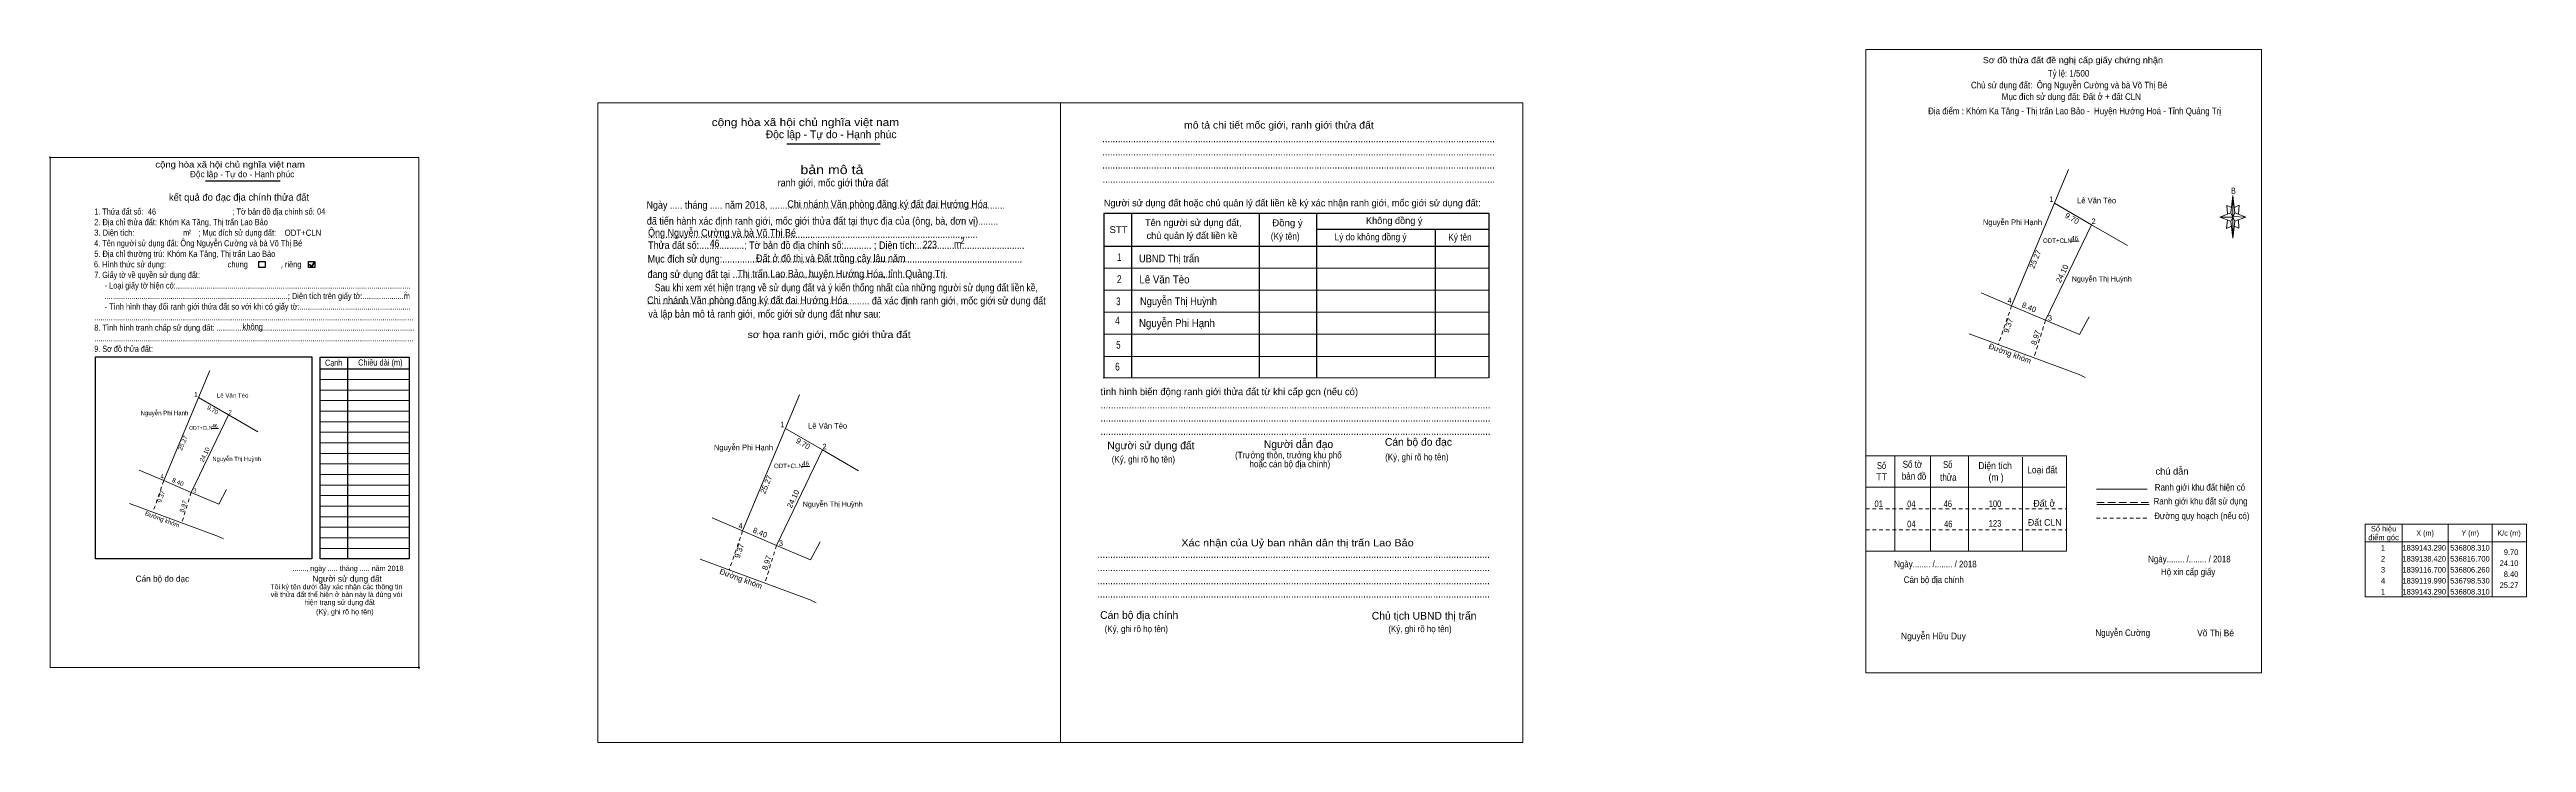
# Model space of a CAD drawing. Header units: metres. Extents: x 536352 to 536916, y 1839021 to 1839178.
import ezdxf
from ezdxf.enums import TextEntityAlignment as Align

# ---------------------------------------------------------------- set-up
doc = ezdxf.new("R2010")
doc.units = ezdxf.units.M
doc.header["$LTSCALE"] = 0.56
doc.header["$PDMODE"] = 32
doc.header["$PDSIZE"] = 0.28
doc.linetypes.add('MEDIUM_DASHED', pattern=[4.5, 3, -1.5])
doc.linetypes.add('SHORT_DASHED', pattern=[2.7, 1.5, -1.2])
for name, color, linetype, lineweight in [('15', 7, 'Continuous', 13), ('17', 7, 'SHORT_DASHED', 13), ('5', 7, 'Continuous', 13), ('63', 7, 'Continuous', 13), ('7', 7, 'Continuous', 13)]:
    doc.layers.add(name, color=color, linetype=linetype, lineweight=lineweight)
doc.layers.add('25', color=7, linetype='Continuous')
doc.layers.add('6', color=7, linetype='Continuous')

msp = doc.modelspace()

# ---------------------------------------------------------------- linework, layer by layer
at = {"layer": '15'}
for p, q in [((536798.53, 1839119.99), (536811.51, 1839150.93)), ((536816.7, 1839138.42), (536806.26, 1839116.7)), ((536798.53, 1839119.99), (536791.62, 1839122.94)), ((536813.99, 1839113.41), (536816.19, 1839117.49)), ((536813.94, 1839104.32), (536788.88, 1839113.56)), ((536378.27, 1839080.21), (536388.79, 1839105.27)), ((536813.94, 1839104.32), (536815.31, 1839103.66)), ((536509.92, 1839068.76), (536522.9, 1839099.7)), ((536392.99, 1839095.14), (536384.53, 1839077.54)), ((536528.09, 1839087.19), (536517.65, 1839065.47)), ((536378.27, 1839080.21), (536372.68, 1839082.6)), ((536390.8, 1839074.88), (536392.58, 1839078.19)), ((536390.75, 1839067.52), (536370.46, 1839075)), ((536509.92, 1839068.76), (536503.01, 1839071.71)), ((536390.75, 1839067.52), (536391.87, 1839066.99)), ((536525.38, 1839062.18), (536527.58, 1839066.26)), ((536525.33, 1839053.09), (536500.27, 1839062.33)), ((536525.33, 1839053.09), (536526.7, 1839052.43))]:
    msp.add_line(p, q, dxfattribs=at)
for points in [[(536808.31, 1839143.29), (536816.7, 1839138.42), (536824.92, 1839133.65)], [(536813.99, 1839113.41), (536806.26, 1839116.7), (536798.53, 1839119.99)], [(536386.2, 1839099.09), (536392.99, 1839095.14), (536399.65, 1839091.28)], [(536519.7, 1839092.06), (536528.09, 1839087.19), (536536.31, 1839082.42)], [(536390.8, 1839074.88), (536384.53, 1839077.54), (536378.27, 1839080.21)], [(536525.38, 1839062.18), (536517.65, 1839065.47), (536509.92, 1839068.76)]]:
    msp.add_lwpolyline(points, dxfattribs=at)
at = {"layer": '17'}
msp.add_line((536765.38, 1839073.83), (536811.06, 1839073.83), dxfattribs=at)
msp.add_lwpolyline([(536765.31, 1839069.03), (536765.38, 1839069.03), (536810.99, 1839069.03)], dxfattribs=at)
at = {"layer": '5'}
for p, q in [((536848.42, 1839141.15), (536848.88, 1839145.05)), ((536848.42, 1839139.25), (536845.92, 1839140.15)), ((536849.32, 1839139.25), (536848.88, 1839135.35)), ((536850.22, 1839137.65), (536849.18, 1839138.05)), ((536849.32, 1839141.15), (536851.82, 1839140.15)), ((536850.12, 1839139.55), (536850.22, 1839137.65)), ((536765.38, 1839085.83), (536811.06, 1839085.83)), ((536771.96, 1839085.83), (536771.96, 1839064.19)), ((536780.1, 1839085.83), (536780.1, 1839064.19)), ((536788.76, 1839085.83), (536788.76, 1839064.19)), ((536801.06, 1839085.53), (536801.06, 1839078.83)), ((536811.06, 1839085.83), (536811.06, 1839064.19)), ((536765.38, 1839078.69), (536810.83, 1839078.69)), ((536801.06, 1839078.83), (536801.06, 1839064.19)), ((536817.84, 1839078.29), (536829.34, 1839078.29)), ((536817.94, 1839074.75), (536829.84, 1839074.75)), ((536765.38, 1839064.19), (536811.06, 1839064.19))]:
    msp.add_line(p, q, dxfattribs=at)
at = {"layer": '5', "linetype": 'SHORT_DASHED'}
msp.add_line((536817.84, 1839071.65), (536829.74, 1839071.65), dxfattribs=at)
at = {"layer": '5', "linetype": 'MEDIUM_DASHED'}
msp.add_line((536817.94, 1839075.25), (536829.74, 1839075.25), dxfattribs=at)
at = {"layer": '5'}
for points in [[(536765.38, 1839178.25), (536855.38, 1839178.25), (536855.38, 1839036.49), (536765.38, 1839036.49)], [(536848.88, 1839145.05), (536849.32, 1839141.15), (536848.88, 1839140.15)], [(536848.88, 1839140.15), (536845.92, 1839140.15), (536848.42, 1839141.15), (536849.32, 1839139.25), (536851.82, 1839140.15), (536848.88, 1839140.25)], [(536848.88, 1839140.15), (536848.88, 1839135.35), (536848.38, 1839139.25)]]:
    msp.add_lwpolyline(points, close=True, dxfattribs=at)
for points in [[(536848.88, 1839140.15), (536848.42, 1839141.15), (536845.92, 1839140.15)], [(536847.62, 1839139.55), (536847.42, 1839137.55), (536848.52, 1839138.05)], [(536848.58, 1839142.35), (536847.52, 1839142.75), (536847.68, 1839140.85)], [(536848.88, 1839140.15), (536849.32, 1839139.25), (536851.82, 1839140.15)], [(536849.22, 1839142.35), (536850.32, 1839142.85), (536850.12, 1839140.85)]]:
    msp.add_lwpolyline(points, dxfattribs=at)
at = {"layer": '63'}
for p, q in [((536811.96, 1839134.66), (536813.87, 1839134.66)), ((536389.15, 1839092.1), (536390.7, 1839092.1)), ((536523.35, 1839083.43), (536525.26, 1839083.43)), ((536887.34, 1839070.28), (536887.34, 1839053.78)), ((536897.84, 1839070.28), (536897.84, 1839053.78)), ((536907.84, 1839070.28), (536907.84, 1839053.78)), ((536878.94, 1839066.28), (536915.64, 1839066.28))]:
    msp.add_line(p, q, dxfattribs=at)
at = {"layer": '63', "linetype": 'SHORT_DASHED'}
for p, q in [((536798.53, 1839119.99), (536795.51, 1839111.12)), ((536806.26, 1839116.7), (536803.61, 1839108.13)), ((536378.27, 1839080.21), (536375.83, 1839073.02)), ((536384.53, 1839077.54), (536382.39, 1839070.6)), ((536509.92, 1839068.76), (536506.9, 1839059.89)), ((536517.65, 1839065.47), (536515, 1839056.9))]:
    msp.add_line(p, q, dxfattribs=at)
at = {"layer": '63'}
msp.add_lwpolyline([(536878.94, 1839070.28), (536915.64, 1839070.28), (536915.64, 1839053.78), (536878.94, 1839053.78)], close=True, dxfattribs=at)
at = {"layer": '7', "lineweight": 25}
for p, q in [((536519.96, 1839156.83), (536541.23, 1839156.83)), ((536387.77, 1839148.37), (536404.73, 1839148.37)), ((536598.38, 1839140.98), (536598.38, 1839103.62)), ((536627.4, 1839140.83), (536627.4, 1839103.62)), ((536640.49, 1839140.83), (536640.49, 1839103.62)), ((536640.49, 1839137.36), (536679.72, 1839137.36)), ((536667.43, 1839137.36), (536667.43, 1839103.62)), ((536592.08, 1839133.55), (536679.72, 1839133.55)), ((536413.85, 1839105.61), (536434.13, 1839105.61)), ((536420.05, 1839108.29), (536420.05, 1839062.41))]:
    msp.add_line(p, q, dxfattribs=at)
at = {"layer": '7', "lineweight": 35}
for p, q in [((536411.43, 1839129.41), (536411.91, 1839128.79)), ((536411.91, 1839128.79), (536412.49, 1839129.83))]:
    msp.add_line(p, q, dxfattribs=at)
at = {"layer": '7'}
for p, q in [((536592.08, 1839128.54), (536679.72, 1839128.54)), ((536592.08, 1839123.52), (536679.72, 1839123.52)), ((536592.08, 1839118.5), (536679.72, 1839118.5)), ((536592.08, 1839113.48), (536679.72, 1839113.48)), ((536591.93, 1839103.62), (536679.57, 1839103.62)), ((536592.08, 1839108.47), (536679.72, 1839108.47)), ((536413.85, 1839103.21), (536434.13, 1839103.21)), ((536413.85, 1839100.81), (536434.13, 1839100.81)), ((536413.85, 1839098.41), (536434.13, 1839098.41)), ((536413.85, 1839096.01), (536434.13, 1839096.01)), ((536413.85, 1839093.61), (536434.13, 1839093.61)), ((536413.85, 1839091.21), (536434.13, 1839091.21)), ((536413.85, 1839088.81), (536434.13, 1839088.81)), ((536413.85, 1839086.41), (536434.13, 1839086.41)), ((536413.85, 1839084.01), (536434.13, 1839084.01)), ((536413.85, 1839081.61), (536434.13, 1839081.61)), ((536413.85, 1839079.21), (536434.13, 1839079.21)), ((536413.85, 1839076.81), (536434.13, 1839076.81)), ((536413.85, 1839074.41), (536434.13, 1839074.41)), ((536413.85, 1839072.01), (536434.13, 1839072.01)), ((536413.85, 1839069.61), (536434.13, 1839069.61)), ((536413.85, 1839067.21), (536434.13, 1839067.21)), ((536413.85, 1839064.81), (536434.13, 1839064.81))]:
    msp.add_line(p, q, dxfattribs=at)
for points in [[(536477.02, 1839166.15), (536582.21, 1839166.15), (536582.21, 1839020.67), (536477.02, 1839020.67)], [(536582.21, 1839166.15), (536687.4, 1839166.15), (536687.4, 1839020.66), (536582.21, 1839020.66)], [(536582.21, 1839166.15), (536687.4, 1839166.15), (536687.4, 1839020.66), (536582.21, 1839020.66)], [(536352.45, 1839153.69), (536436.32, 1839153.69), (536436.32, 1839037.69), (536352.45, 1839037.69)]]:
    msp.add_lwpolyline(points, close=True, dxfattribs=at)
at = {"layer": '7', "lineweight": 25}
msp.add_lwpolyline([(536679.72, 1839103.62), (536679.72, 1839140.98), (536592.08, 1839140.98), (536592.08, 1839103.62)], dxfattribs=at)
for points in [[(536399.91, 1839130.03), (536401.35, 1839130.03), (536401.35, 1839128.69), (536399.91, 1839128.69)], [(536411.24, 1839130.03), (536412.68, 1839130.03), (536412.68, 1839128.69), (536411.24, 1839128.69)], [(536362.73, 1839108.37), (536411.93, 1839108.37), (536411.93, 1839062.41), (536362.73, 1839062.41)], [(536413.85, 1839108.29), (536434.13, 1839108.29), (536434.13, 1839062.41), (536413.85, 1839062.41)]]:
    msp.add_lwpolyline(points, close=True, dxfattribs=at)
at = {"layer": '7'}
for p in [(536352.45, 1839153.69), (536436.32, 1839037.69)]:
    msp.add_point(p, dxfattribs=at)

# ---------------------------------------------------------------- texts
at = {"layer": '15', "width": 0.9}
for s, height, p in [('Lê Văn Tèo', 1.25, (536817.89, 1839143.28)), ('Nguyễn Phi Hạnh', 1.25, (536798.745, 1839138.36)), ('Lê Văn Tèo', 1.83, (536605.875, 1839125.05)), ('Nguyễn Thị Huỳnh', 1.2, (536819.03, 1839125.49)), ('Nguyễn Thị Huỳnh', 1.757, (536609.075, 1839120.14)), ('Nguyễn Phi Hạnh', 1.83, (536608.715, 1839115.11)), ('Lê Văn Tèo', 1.012, (536393.955, 1839099.08)), ('Nguyễn Phi Hạnh', 1.012, (536378.445, 1839095.09)), ('Lê Văn Tèo', 1.25, (536529.28, 1839092.05)), ('Nguyễn Phi Hạnh', 1.25, (536510.135, 1839087.13)), ('Nguyễn Thị Huỳnh', 0.972, (536394.87, 1839084.67)), ('Nguyễn Thị Huỳnh', 1.2, (536530.42, 1839074.26))]:
    msp.add_text(s, height=height, dxfattribs=at).set_placement(p, align=Align.CENTER)
at = {"layer": '25', "width": 0.9}
for s, p in [('Chi nhánh Văn phòng đăng ký đất đai Hướng Hóa', (536520.1, 1839142.26)), ('Đất ở đô thị và Đất trồng cây lâu năm ', (536513, 1839129.94)), ('Chi nhánh Văn phòng đăng ký đất đai Hướng Hóa', (536488.21, 1839120.39))]:
    msp.add_text(s, height=1.7, dxfattribs=at).set_placement(p)
at = {"layer": '5'}
for s, height, width, p in [('Sơ đồ thửa đất đề nghị cấp giấy chứng nhận', 1.4, 1.1, (536812.485, 1839175.15)), ('Chủ sử dụng đất:  Ông Nguyễn Cường và bà Võ Thị Bé', 1.5, 0.9, (536811.625, 1839169.41)), ('Tỷ lệ: 1/500', 1.5, 0.9, (536811.495, 1839172.09)), ('Mục đích sử dụng đất: Đất ở + đất CLN', 1.5, 0.9, (536812.13, 1839166.79)), ('Địa điểm : Khóm Ka Tăng - Thị trấn Lao Bảo -  Huyện Hướng Hoá - Tỉnh Quảng Trị ', 1.5, 0.9, (536813.125, 1839163.53)), ('B', 1.378, 0.8, (536848.98, 1839145.45)), ('TT', 1.6, 0.95, (536768.99, 1839080.27)), ('Số', 1.6, 0.8, (536768.96, 1839082.83)), ('bản đồ', 1.6, 0.85, (536776.35, 1839080.43)), ('Số tờ', 1.6, 0.85, (536775.99, 1839083.13)), ('thửa', 1.6, 0.85, (536784.155, 1839080.17)), ('Số', 1.6, 0.8, (536784.02, 1839083.07)), ('Diện tích', 1.6, 0.9, (536794.8, 1839082.83)), ('(m )', 1.6, 0.9, (536795.015, 1839080.17)), ('Loại đất', 1.6, 0.9, (536805.51, 1839081.87)), ('chú dẫn', 1.5, 1.05, (536835.03, 1839081.59)), ('01', 1.5, 0.75, (536768.315, 1839074.19)), ('04', 1.5, 0.85, (536775.74, 1839074.17)), ('46', 1.5, 0.85, (536784.035, 1839074.19)), ('100', 1.5, 0.85, (536794.775, 1839074.19)), ('Ranh giới khu đất sử dụng', 1.5, 0.9, (536841.52, 1839074.79)), ('Ranh giới khu đất hiện có ', 1.5, 0.9, (536841.635, 1839077.95)), ('04', 1.5, 0.85, (536775.74, 1839069.59)), ('46', 1.5, 0.85, (536784.145, 1839069.61)), ('123', 1.5, 0.85, (536794.775, 1839069.75)), ('Đường quy hoạch (nếu có)', 1.5, 0.9, (536841.81, 1839071.45)), ('Ngày........ /........ / 2018', 1.5, 0.9, (536781.215, 1839060.48)), ('Cán bộ địa chính', 1.5, 0.9, (536780.835, 1839056.93)), ('Ngày........ /........ / 2018', 1.5, 0.9, (536838.985, 1839061.63)), ('Hộ xin cấp giấy', 1.5, 0.9, (536838.695, 1839058.71)), ('Nguyễn Hữu Duy', 1.5, 0.95, (536780.78, 1839044.12)), ('Nguyễn Cường', 1.5, 0.9, (536823.825, 1839044.86)), ('Võ Thị Bé', 1.5, 0.95, (536844.935, 1839044.81))]:
    msp.add_text(s, height=height, dxfattribs=dict(at, width=width)).set_placement(p, align=Align.CENTER)
for s, p in [('Đất ở', (536805.985, 1839074.3)), ('Đất CLN', (536806.1, 1839069.95))]:
    msp.add_text(s, height=1.5, dxfattribs=at).set_placement(p, align=Align.CENTER)
at = {"layer": '6'}
for s, height, width, p in [('ODT+CLN', 1.4, 0.95, (536405.77, 1839135.89)), ('Ông Nguyễn Cường và bà Võ Thị Bé', 1.7, 0.9, (536488.43, 1839135.73)), ('Ông Nguyễn Cường và bà Võ Thị Bé', 1.4, 0.9, (536382.07, 1839133.51))]:
    msp.add_text(s, height=height, dxfattribs=dict(at, width=width)).set_placement(p)
at = {"layer": '63'}
for s, height, width, p in [(' 1', 1.25, 0.75, (536808.02, 1839143.59)), (' 2', 1.25, 0.85, (536817.66, 1839138.57)), (' 4', 1.25, 0.85, (536798.57, 1839120.55)), (' 3', 1.25, 0.8, (536807.73, 1839116.6)), (' 1', 1.012, 0.75, (536385.95, 1839099.32)), (' 2', 1.012, 0.85, (536393.76, 1839095.26)), (' 1', 1.25, 0.75, (536519.41, 1839092.36)), (' 2', 1.25, 0.85, (536529.05, 1839087.34)), (' 4', 1.012, 0.85, (536378.29, 1839080.67)), (' 3', 1.012, 0.8, (536385.72, 1839077.46)), (' 4', 1.25, 0.85, (536509.96, 1839069.32)), (' 3', 1.25, 0.8, (536519.12, 1839065.37)), ('9.70', 1.25, 0.85, (536913.79, 1839063.31)), ('24.10', 1.25, 0.85, (536913.79, 1839060.81)), ('8.40', 1.25, 0.85, (536913.79, 1839058.31)), ('25.27', 1.25, 0.85, (536913.79, 1839055.81))]:
    msp.add_text(s, height=height, dxfattribs=dict(at, width=width)).set_placement(p, align=Align.RIGHT)
for s, height, rotation, p in [('9.70', 1.25, 329.867, (536811.9812, 1839139.3012)), ('25.27', 1.25, 67.23, (536804.4846, 1839130.3131)), ('24.10', 1.25, 64.328, (536810.5977, 1839127.0193)), ('8.40', 1.25, 336.945, (536802.2752, 1839119.0466)), ('9.37', 1.25, 71.198, (536798.3736, 1839115.2786)), ('Đường khóm', 1.25, 339.76, (536797.9588, 1839108.5308)), ('8.97', 1.25, 72.817, (536804.6355, 1839112.5654)), ('9.70', 1.012, 329.867, (536389.1659, 1839095.8526)), ('25.27', 1.012, 67.23, (536383.1018, 1839088.5691)), ('24.10', 1.012, 64.328, (536388.0482, 1839085.8957)), ('9.70', 1.25, 329.867, (536523.3712, 1839088.0712)), ('25.27', 1.25, 67.23, (536515.8746, 1839079.0831)), ('9.37', 1.012, 71.198, (536378.146, 1839076.4018)), ('8.40', 1.012, 336.945, (536381.3018, 1839079.4415)), ('24.10', 1.25, 64.328, (536521.9877, 1839075.7893)), ('Đường khóm', 1.012, 339.76, (536377.7999, 1839070.939)), ('9.37', 1.25, 71.198, (536509.7636, 1839064.0486)), ('8.40', 1.25, 336.945, (536513.6652, 1839067.8166)), ('Đường khóm', 1.25, 339.76, (536509.3488, 1839057.3008)), ('8.97', 1.25, 72.817, (536516.0255, 1839061.3354))]:
    msp.add_text(s, height=height, rotation=rotation, dxfattribs=at).set_placement(p, align=Align.CENTER)
for s, height, width, p in [('ODT+CLN', 1.012, 0.95, (536808.965, 1839134.28)), ('46', 1.012, 0.85, (536812.875, 1839134.84)), ('ODT+CLN', 0.82, 0.95, (536386.725, 1839091.79)), ('46', 0.82, 0.85, (536389.895, 1839092.24)), ('ODT+CLN', 1.012, 0.95, (536520.36, 1839083.05)), ('46', 1.012, 0.85, (536524.27, 1839083.61)), ('Số hiệu', 1.25, 0.85, (536883.14, 1839068.66)), ('điểm góc', 1.25, 0.9, (536883.14, 1839066.66)), (' 1', 1.25, 0.75, (536882.79, 1839064.31)), ('1839143.290', 1.25, 0.85, (536892.39, 1839064.31)), ('X (m)', 1.25, 0.95, (536892.59, 1839067.66)), ('536808.310', 1.25, 0.85, (536902.79, 1839064.31)), ('Y (m)', 1.25, 0.95, (536902.845, 1839067.66)), ('K/c (m)', 1.25, 0.95, (536911.685, 1839067.66)), (' 3', 1.25, 0.8, (536882.785, 1839059.31)), (' 2', 1.25, 0.85, (536882.795, 1839061.81)), ('1839138.420', 1.25, 0.85, (536892.39, 1839061.81)), ('1839116.700', 1.25, 0.85, (536892.39, 1839059.31)), ('536816.700', 1.25, 0.85, (536902.79, 1839061.81)), ('536806.260', 1.25, 0.85, (536902.79, 1839059.31)), (' 4', 1.25, 0.85, (536882.79, 1839056.81)), (' 1', 1.25, 0.75, (536882.79, 1839054.31)), ('1839119.990', 1.25, 0.85, (536892.39, 1839056.81)), ('1839143.290', 1.25, 0.85, (536892.39, 1839054.31)), ('536798.530', 1.25, 0.85, (536902.79, 1839056.81)), ('536808.310', 1.25, 0.85, (536902.79, 1839054.31))]:
    msp.add_text(s, height=height, dxfattribs=dict(at, width=width)).set_placement(p, align=Align.CENTER)
at = {"layer": '63', "width": 0.95}
msp.add_text('8.97', height=1.012, rotation=72.817, dxfattribs=at).set_placement((536383.2158, 1839074.1955), align=Align.CENTER)
at = {"layer": '7'}
for s, height, width, p in [('cộng hòa xã hội chủ nghĩa việt nam', 1.756, 1.15, (536502.9, 1839160.84)), ('........................................................................................................................................................', 1.756, 0.9, (536591.74, 1839157.18)), ('........................................................................................................................................................', 1.756, 0.9, (536591.74, 1839154.17)), ('cộng hòa xã hội chủ nghĩa việt nam', 1.4, 1.15, (536376.38, 1839151.42)), ('........................................................................................................................................................', 1.756, 0.9, (536591.74, 1839151.16)), ('Ngày ..... tháng ..... năm 2018, ..............................................................................................', 1.7, 0.9, (536488.07, 1839142.06)), ('........................................................................................................................................................', 1.756, 0.9, (536591.8, 1839147.96)), ('3. Diện tích:', 1.4, 0.8, (536362.49, 1839135.9)), ('2. Địa chỉ thửa đất:', 1.4, 0.9, (536362.49, 1839138.3)), ('1. Thửa đất số:', 1.4, 0.85, (536362.49, 1839140.7)), ('46', 1.4, 0.85, (536374.7, 1839140.7)), ('Khóm Ka Tăng, Thị trấn Lao Bảo', 1.4, 0.9, (536377.33, 1839138.3)), ('2', 0.7999, 0.8, (536383.93, 1839136.46)), ('; Mục đích sử dụng đất:', 1.4, 0.9, (536386.14, 1839135.9)), ('; Tờ bản đồ địa chính số:', 1.4, 0.9, (536393.9, 1839140.7)), ('04', 1.4, 0.85, (536413.17, 1839140.72)), (' đã tiến hành xác định ranh giới, mốc giới thửa đất tại thực địa của (ông, bà, đơn vị)........', 1.7, 0.9, (536487.59, 1839138.42)), ('STT', 1.555, 1.05, (536593.38, 1839136.51)), ('Đồng ý', 1.555, 1.05, (536630.4, 1839138.06)), ('4. Tên người sử dụng đất:', 1.4, 0.85, (536362.49, 1839133.5)), ('5. Địa chỉ thường trú:', 1.4, 0.9, (536362.49, 1839131.1)), ('Khóm Ka Tăng, Thị trấn Lao Bảo', 1.4, 0.9, (536379.02, 1839131.1)), ('m', 1.4, 0.8, (536382.67, 1839135.9)), ('Thửa đất số:..................; Tờ bản đồ địa chính số:........... ; Diện tích:...........................................', 1.7, 0.9, (536488.43, 1839132.92)), ('Mục đích sử dụng:........................................................................................................................', 1.7, 0.9, (536488.35, 1839129.8)), ('....................................................................................................................................', 1.7, 0.9, (536488.35, 1839135.42)), ('46', 1.7, 0.85, (536502.49, 1839133.3)), ('223', 1.7, 0.85, (536550.91, 1839133.05)), ('   m', 1.7, 0.9, (536556.29, 1839133.16)), ('2', 1.377, 0.8, (536559.48, 1839134.07)), ('(Ký tên)', 1.555, 0.9, (536630.06, 1839135.01)), ('Lý do không đồng ý', 1.555, 0.9, (536644.6, 1839134.86)), ('Ký tên', 1.555, 0.9, (536670.44, 1839134.8)), ('6. Hình thức sử dụng:', 1.4, 0.9, (536362.41, 1839128.7)), ('7. Giấy tờ về quyền sử dụng đất:', 1.4, 0.85, (536362.49, 1839126.3)), ('chung                , riêng', 1.4, 0.9, (536392.83, 1839128.7)), ('đang sử dụng đất tại ......................................................................................', 1.7, 0.9, (536488.31, 1839126.3)), ('Thị trấn Lao Bảo, huyện Hướng Hóa, tỉnh Quảng Trị', 1.7, 0.9, (536508.72, 1839126.42)), ('     - Loại giấy tờ hiện có:..................................................................................................................', 1.4, 0.9, (536362.49, 1839123.9)), ('     - Tình hình thay đổi ranh giới thửa đất so với khi có giấy tờ:......................................................', 1.4, 0.9, (536362.49, 1839119.1)), ('     .........................................................................................; Diện tích trên giấy tờ:....................m', 1.4, 0.9, (536362.49, 1839121.5)), ('2', 0.7999, 0.8, (536432.97, 1839122.38)), ('......................................................................................... đã xác định ranh giới, mốc giới sử dụng đất', 1.7, 0.9, (536488.17, 1839120.28)), ('Sau khi xem xét hiện trạng về sử dụng đất và ý kiến thống nhất của những người sử dụng đất liền kề,', 1.7, 0.85, (536489.97, 1839123.27)), ('8. Tình hình tranh chấp sử dụng đất: ................................................................................................', 1.4, 0.9, (536362.49, 1839114.3)), ('...........................................................................................................................................................', 1.4, 0.9, (536362.49, 1839116.7)), ('không', 1.4, 0.9, (536396.23, 1839114.51)), (' và lập bản mô tả ranh giới, mốc giới sử dụng đất như sau:', 1.7, 0.9, (536487.93, 1839117.27)), ('9. Sơ đồ thửa đất:', 1.4, 0.85, (536362.49, 1839109.5)), ('...........................................................................................................................................................', 1.4, 0.9, (536362.49, 1839111.9)), ('Cạnh', 1.4, 0.85, (536414.97, 1839106.33)), ('Chiều dài (m)', 1.4, 0.9, (536422.49, 1839106.38)), ('.......................................................................................................................................................', 1.756, 0.9, (536591.34, 1839096.64)), ('.......................................................................................................................................................', 1.756, 0.9, (536591.34, 1839093.63)), ('.......................................................................................................................................................', 1.756, 0.9, (536591.34, 1839090.62)), ('(Ký, ghi rõ họ tên)', 1.505, 0.9, (536593.89, 1839084.32)), ('(Ký, ghi rõ họ tên)', 1.505, 0.9, (536656.08, 1839084.82)), ('......., ngày ..... tháng ..... năm 2018', 1.2, 0.85, (536407.53, 1839059.66)), ('........................................................................................................................................................', 1.756, 0.9, (536590.62, 1839062.63)), ('........................................................................................................................................................', 1.756, 0.9, (536590.62, 1839059.62)), ('........................................................................................................................................................', 1.756, 0.9, (536590.62, 1839056.62)), ('........................................................................................................................................................', 1.756, 0.9, (536590.62, 1839053.61)), ('(Ký, ghi rõ họ tên)', 1.2, 0.9, (536412.92, 1839049.78)), ('(Ký, ghi rõ họ tên)', 1.505, 0.9, (536592.28, 1839045.75)), ('(Ký, ghi rõ họ tên)', 1.505, 0.9, (536656.8, 1839045.75))]:
    msp.add_text(s, height=height, dxfattribs=dict(at, width=width)).set_placement(p)
for s, height, p in [('Độc lập - Tự do - Hạnh phúc', 1.756, (536515.19, 1839158.09)), ('Độc lập - Tự do - Hạnh phúc', 1.4, (536384.25, 1839149.21)), ('Người sử dụng đất hoặc chủ quản lý đất liền kề ký xác nhận ranh giới, mốc giới sử dụng đất:', 1.555, (536592.08, 1839142.58)), ('Tên người sử dụng đất,', 1.555, (536601.46, 1839138.11)), ('Không đồng ý', 1.555, (536651.72, 1839138.57)), ('chủ quản lý đất liền kề', 1.555, (536601.82, 1839135.15)), ('tình hình biến động ranh giới thửa đất từ khi cấp gcn (nếu có)', 1.605, (536591.34, 1839099.65)), ('Người sử dụng đất', 1.756, (536592.88, 1839087.34)), ('Người dẫn đạo', 1.755, (536628.49, 1839087.62)), ('Cán bộ đo đạc', 1.752, (536656.02, 1839088.14)), ('Cán bộ đo đạc', 1.4, (536371.89, 1839057.21)), ('Người sử dụng đất', 1.4, (536412.09, 1839057.21)), ('Cán bộ địa chính', 1.756, (536591.26, 1839048.76)), ('Chủ tịch UBND thị trấn', 1.76, (536653.03, 1839048.6))]:
    msp.add_text(s, height=height, dxfattribs=at).set_placement(p)
for s, height, width, p in [('mô tả chi tiết mốc giới, ranh giới thửa đất', 1.605, 1.1, (536631.91, 1839160.28)), ('ranh giới, mốc giới thửa đất', 1.7, 0.9, (536530.51, 1839147.11)), ('bản mô tả', 2.007, 1.2, (536530.24, 1839149.91)), ('1', 1.756, 0.7, (536595.585, 1839130.16)), ('UBND Thị trấn', 1.752, 0.9, (536606.935, 1839129.85)), ('2', 1.756, 0.8, (536595.595, 1839125.15)), ('3', 1.756, 0.75, (536595.395, 1839120.11)), ('4', 1.756, 0.8, (536595.2, 1839115.73)), ('sơ họa ranh giới, mốc giới thửa đất', 1.605, 1.1, (536529.625, 1839112.63)), ('5', 1.756, 0.75, (536595.405, 1839110.22)), ('6', 1.756, 0.8, (536595.175, 1839105.25)), ('(Trưởng thôn, trưởng khu phố', 1.505, 0.9, (536634.06, 1839085.26)), ('hoặc cán bộ địa chính)', 1.505, 0.9, (536634.4, 1839083.25)), ('Xác nhận của Uỷ ban nhân dân thị trấn Lao Bảo', 1.61, 1.15, (536636.14, 1839065.27)), ('Tôi ký tên dưới đây xác nhận các thông tin', 1.157, 0.9, (536417.54, 1839055.5)), ('về thửa đất thể hiện ở bản này là đúng vói', 1.157, 0.9, (536417.55, 1839053.73)), ('hiện trạng sử dụng đất', 1.157, 0.9, (536418.265, 1839051.96))]:
    msp.add_text(s, height=height, dxfattribs=dict(at, width=width)).set_placement(p, align=Align.CENTER)
for s, height, p in [('kết quả đo đạc địa chính thửa đất', 1.6, (536395.415, 1839143.86)), ('.', 0.4001, (536436.3237, 1839037.5))]:
    msp.add_text(s, height=height, dxfattribs=at).set_placement(p, align=Align.CENTER)

doc.saveas('drawing.dxf')
